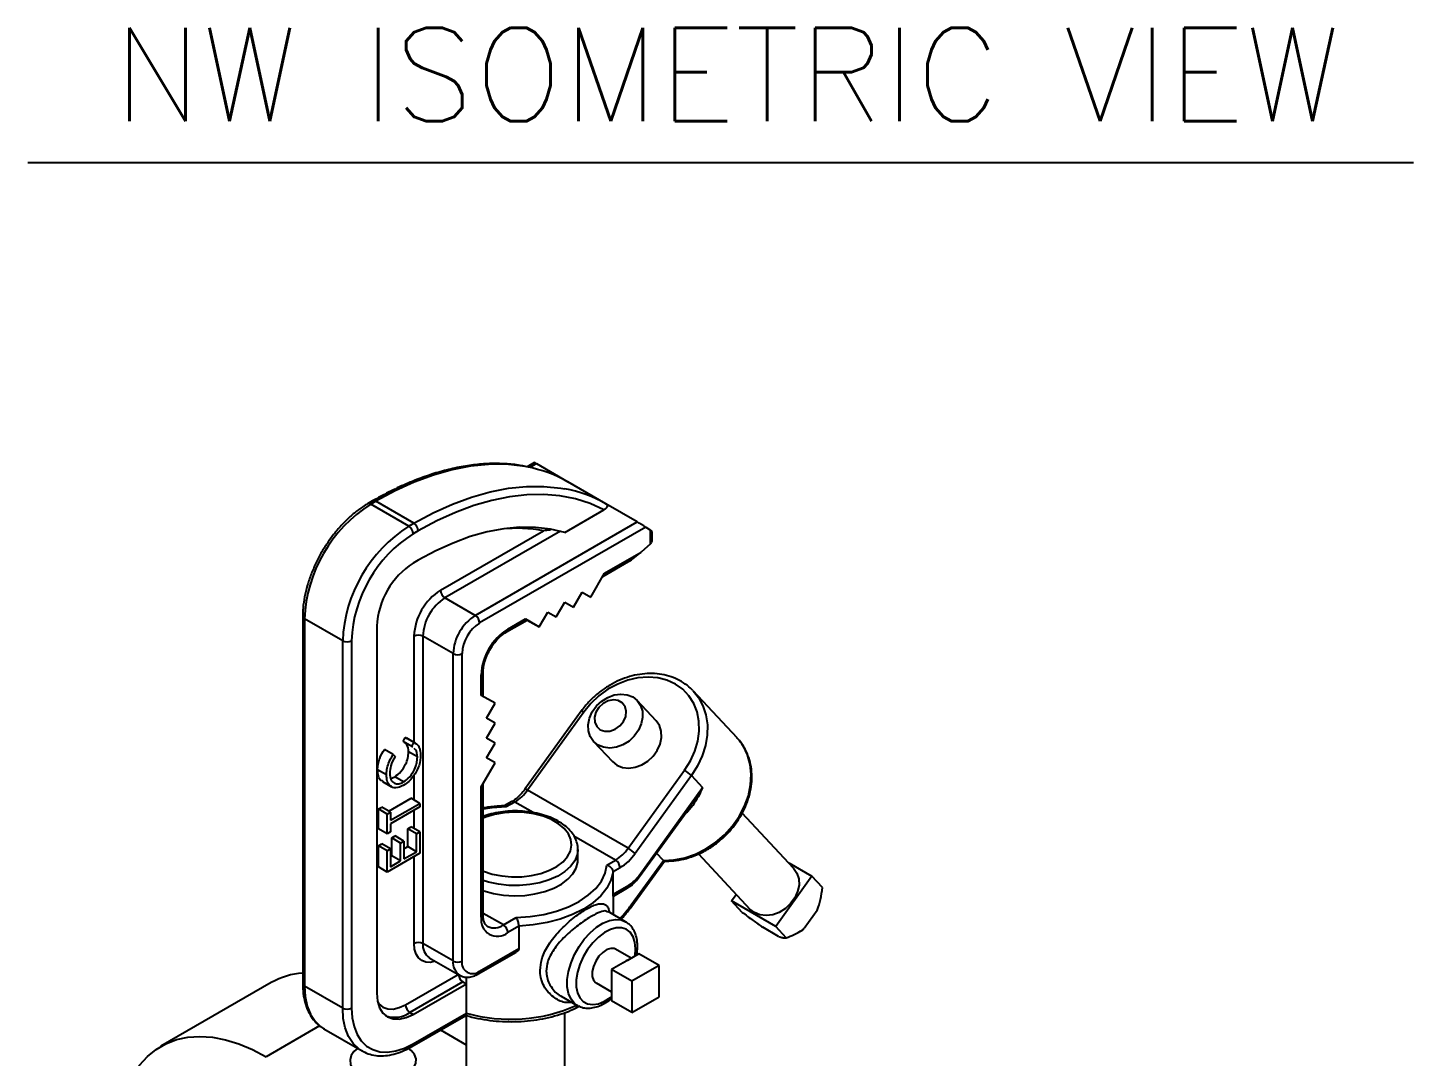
# Model space of a CAD drawing. Extents: x 17.1 to 113.1, y 3.8 to 84.5.
# Drawn here: x 21.61 to 32.71, y 19.12 to 27.36 of the extents above; entities that cross this region are included whole.
import ezdxf
from ezdxf.enums import TextEntityAlignment as Align

# ---------------------------------------------------------------- set-up
doc = ezdxf.new("R2010")
doc.units = 0
doc.header["$MEASUREMENT"] = 0
doc.layers.add('OBJECT', color=7, linetype='CONTINUOUS')
doc.styles.get("Standard").update_dxf_attribs({"font": 'SIMPLEX'})

msp = doc.modelspace()

# ---------------------------------------------------------------- linework, layer by layer
at = {"layer": 'OBJECT', "color": 1}
msp.add_line((21.61, 26.28), (32.714, 26.28), dxfattribs=at)
at = {"layer": 'OBJECT'}
for p, q in [((25.672, 23.875), (25.613, 23.841)), ((25.687, 23.867), (25.635, 23.837)), ((25.687, 23.867), (25.938, 23.722)), ((26.243, 23.545), (25.938, 23.722)), ((24.374, 23.568), (24.334, 23.545)), ((24.399, 23.566), (24.359, 23.542)), ((24.664, 23.366), (24.359, 23.542)), ((24.704, 23.389), (24.399, 23.566)), ((26.494, 23.4), (26.243, 23.545)), ((25.915, 23.315), (26.228, 23.496)), ((24.664, 23.366), (24.704, 23.389)), ((24.74, 23.328), (24.7, 23.305)), ((24.918, 22.852), (25.743, 23.328)), ((25.879, 23.325), (24.953, 22.791)), ((25.196, 22.651), (26.494, 23.4)), ((26.563, 23.358), (25.231, 22.59)), ((26.563, 23.358), (26.6, 23.334)), ((26.6, 23.225), (26.6, 23.334)), ((26.615, 23.259), (26.615, 23.324)), ((26.6, 23.225), (26.526, 23.158)), ((26.233, 22.989), (26.526, 23.158)), ((24.74, 23.093), (24.7, 23.07)), ((26.122, 22.798), (26.233, 22.989)), ((26.218, 22.963), (26.425, 23.083)), ((25.196, 22.651), (24.953, 22.791)), ((25.984, 22.718), (26.053, 22.838)), ((26.053, 22.838), (26.122, 22.798)), ((26.053, 22.838), (26.122, 22.798)), ((25.709, 22.559), (25.778, 22.678)), ((25.778, 22.678), (25.846, 22.639)), ((25.778, 22.678), (25.846, 22.639)), ((25.846, 22.639), (25.915, 22.758)), ((25.915, 22.758), (25.984, 22.718)), ((25.915, 22.758), (25.984, 22.718)), ((23.814, 22.644), (23.814, 19.701)), ((24.134, 22.448), (23.828, 22.624)), ((23.828, 22.624), (23.828, 19.68)), ((24.408, 22.565), (24.408, 19.622)), ((25.447, 22.518), (25.613, 22.614)), ((25.457, 22.541), (25.598, 22.623)), ((25.598, 22.623), (25.709, 22.559)), ((25.613, 22.614), (25.709, 22.559)), ((24.134, 19.504), (24.134, 22.448)), ((24.205, 22.448), (24.205, 19.504)), ((24.706, 21.633), (24.706, 22.485)), ((25.019, 22.345), (24.777, 22.485)), ((24.777, 22.485), (24.777, 20.021)), ((25.019, 19.881), (25.019, 22.345)), ((25.09, 22.345), (25.09, 19.881)), ((25.245, 22.01), (25.245, 22.174)), ((25.259, 22.002), (25.259, 22.194)), ((25.355, 21.947), (25.245, 22.01)), ((26.94, 22.049), (26.944, 22.045)), ((27.295, 21.669), (26.944, 22.045)), ((25.286, 21.827), (25.355, 21.947)), ((26.046, 21.883), (25.595, 21.258)), ((26.066, 21.876), (25.615, 21.251)), ((26.645, 21.807), (26.495, 21.968)), ((25.355, 21.787), (25.286, 21.827)), ((25.286, 21.668), (25.355, 21.787)), ((24.618, 21.64), (24.634, 21.672)), ((24.634, 21.672), (24.648, 21.664)), ((24.705, 21.631), (24.634, 21.672)), ((24.72, 21.625), (24.649, 21.666)), ((25.355, 21.628), (25.286, 21.668)), ((24.539, 21.536), (24.468, 21.577)), ((24.689, 21.599), (24.618, 21.64)), ((24.733, 21.516), (24.662, 21.557)), ((24.689, 21.599), (24.705, 21.631)), ((24.697, 21.592), (24.689, 21.599)), ((25.286, 21.509), (25.355, 21.628)), ((26.144, 21.64), (26.295, 21.479)), ((24.539, 21.536), (24.555, 21.521)), ((25.245, 21.278), (25.355, 21.469)), ((25.355, 21.469), (25.286, 21.509)), ((24.484, 21.373), (24.414, 21.413)), ((24.454, 21.319), (24.525, 21.278)), ((24.519, 21.345), (24.551, 21.357)), ((24.622, 21.317), (24.551, 21.357)), ((24.706, 21.171), (24.706, 21.371)), ((26.423, 20.785), (26.874, 21.41)), ((26.929, 21.368), (26.478, 20.743)), ((26.929, 21.368), (27.018, 21.272)), ((25.245, 20.231), (25.245, 21.278)), ((25.259, 20.251), (25.259, 21.303)), ((26.423, 20.785), (25.615, 21.251)), ((26.509, 20.567), (27.018, 21.272)), ((24.42, 21.1), (24.447, 21.115)), ((24.42, 20.941), (24.42, 21.1)), ((24.491, 21.059), (24.42, 21.1)), ((24.518, 21.074), (24.447, 21.115)), ((24.504, 21.082), (24.682, 21.185)), ((24.518, 21.009), (24.753, 21.144)), ((24.753, 21.117), (24.518, 20.981)), ((24.753, 21.144), (24.682, 21.185)), ((24.753, 21.144), (24.753, 21.117)), ((25.489, 21.158), (25.429, 21.124)), ((25.514, 21.155), (25.445, 21.116)), ((25.661, 21.071), (25.514, 21.155)), ((26.514, 20.558), (26.934, 21.139)), ((24.491, 21.059), (24.518, 21.074)), ((24.491, 20.9), (24.491, 21.059)), ((24.518, 21.074), (24.518, 21.009)), ((24.706, 20.943), (24.706, 21.09)), ((27.748, 20.625), (27.336, 21.066)), ((24.491, 20.9), (24.42, 20.941)), ((24.518, 20.916), (24.491, 20.9)), ((24.518, 20.981), (24.518, 20.916)), ((24.528, 20.867), (24.555, 20.883)), ((24.625, 20.842), (24.555, 20.883)), ((24.655, 20.941), (24.682, 20.956)), ((24.655, 20.798), (24.655, 20.941)), ((24.726, 20.9), (24.655, 20.941)), ((24.753, 20.916), (24.682, 20.956)), ((24.726, 20.9), (24.753, 20.916)), ((24.726, 20.757), (24.726, 20.9)), ((24.753, 20.916), (24.753, 20.745)), ((26.321, 20.689), (25.987, 20.882)), ((24.42, 20.805), (24.447, 20.821)), ((24.42, 20.635), (24.42, 20.805)), ((24.491, 20.765), (24.42, 20.805)), ((24.518, 20.78), (24.447, 20.821)), ((24.491, 20.765), (24.518, 20.78)), ((24.491, 20.594), (24.491, 20.765)), ((24.518, 20.78), (24.518, 20.637)), ((24.528, 20.724), (24.528, 20.867)), ((24.598, 20.826), (24.528, 20.867)), ((24.598, 20.826), (24.625, 20.842)), ((24.598, 20.683), (24.598, 20.826)), ((24.625, 20.842), (24.625, 20.699)), ((24.625, 20.78), (24.655, 20.798)), ((24.726, 20.757), (24.655, 20.798)), ((26.019, 20.692), (26.019, 20.774)), ((26.019, 20.774), (26.019, 20.766)), ((24.753, 20.745), (24.491, 20.594)), ((24.518, 20.718), (24.528, 20.724)), ((24.518, 20.637), (24.598, 20.683)), ((24.598, 20.683), (24.528, 20.724)), ((24.625, 20.699), (24.726, 20.757)), ((24.706, 20.021), (24.706, 20.718)), ((26.252, 20.649), (26.321, 20.689)), ((26.447, 20.33), (26.704, 20.686)), ((26.452, 20.321), (26.712, 20.682)), ((26.704, 20.686), (26.649, 20.745)), ((26.985, 20.739), (27.397, 20.297)), ((27.709, 20.667), (27.894, 20.56)), ((24.491, 20.594), (24.42, 20.635)), ((26.357, 20.628), (26.301, 20.596)), ((26.301, 20.417), (26.301, 20.596)), ((27.894, 20.56), (27.604, 20.158)), ((27.979, 20.469), (27.894, 20.56)), ((26.301, 20.417), (26.428, 20.49)), ((26.303, 20.401), (26.417, 20.467)), ((26.303, 20.253), (26.303, 20.402)), ((27.251, 20.363), (27.288, 20.414)), ((27.604, 20.158), (27.251, 20.363)), ((27.336, 20.271), (27.251, 20.363)), ((25.422, 20.17), (25.259, 20.263)), ((25.422, 20.17), (25.524, 20.229)), ((26.401, 20.196), (26.262, 20.277)), ((27.937, 20.286), (27.833, 20.141)), ((25.546, 20.16), (25.457, 20.109)), ((25.546, 20.16), (25.546, 19.981)), ((27.627, 20.078), (27.5, 20.152)), ((27.689, 20.067), (27.604, 20.158)), ((27.775, 20.105), (27.784, 20.109)), ((25.019, 19.881), (24.777, 20.021)), ((24.828, 19.907), (25.071, 19.767)), ((25.221, 19.777), (25.524, 19.951)), ((25.231, 19.8), (25.546, 19.981)), ((26.445, 19.904), (26.321, 19.975)), ((26.416, 19.886), (26.381, 19.866)), ((26.507, 19.939), (26.416, 19.886)), ((26.67, 19.845), (26.507, 19.939)), ((24.637, 19.53), (25.059, 19.774)), ((26.381, 19.866), (26.289, 19.813)), ((26.452, 19.72), (26.289, 19.813)), ((26.289, 19.813), (26.289, 19.708)), ((26.67, 19.845), (26.452, 19.72)), ((26.67, 19.594), (26.67, 19.845)), ((23.561, 19.708), (22.677, 19.198)), ((24.134, 19.504), (23.828, 19.68)), ((25.098, 19.714), (24.673, 19.469)), ((24.7, 19.453), (25.125, 19.699)), ((25.098, 19.714), (25.125, 19.699)), ((25.125, 19.699), (25.125, 19.752)), ((25.125, 19.464), (25.125, 19.699)), ((26.165, 19.705), (26.289, 19.633)), ((26.289, 19.708), (26.289, 19.667)), ((26.289, 19.667), (26.289, 19.562)), ((26.452, 19.72), (26.452, 19.468)), ((25.886, 19.599), (26.014, 19.525)), ((26.452, 19.468), (26.289, 19.562)), ((26.452, 19.468), (26.67, 19.594)), ((24.673, 19.469), (24.7, 19.453)), ((24.689, 19.195), (25.122, 19.445)), ((24.7, 19.218), (25.125, 19.464)), ((25.124, 19.444), (25.124, 18.512)), ((25.914, 18.512), (25.914, 19.467)), ((26.018, 19.523), (26.014, 19.525)), ((23.949, 19.361), (23.521, 19.114)), ((23.984, 19.337), (24.289, 19.161)), ((24.919, 19.328), (25.124, 19.209))]:
    msp.add_line(p, q, dxfattribs=at)
at = {"layer": 'OBJECT', "flags": 128}
for points in [[(25.611, 23.841), (25.575, 23.848), (25.441, 23.862), (25.302, 23.861), (25.159, 23.847), (25.012, 23.818), (24.861, 23.775), (24.708, 23.719), (24.554, 23.649), (24.399, 23.566)], [(24.704, 23.389), (24.859, 23.472), (25.014, 23.542), (25.167, 23.599), (25.317, 23.642), (25.464, 23.67), (25.608, 23.685), (25.747, 23.685), (25.881, 23.671), (25.915, 23.665)], [(26.228, 23.496), (26.117, 23.547), (25.999, 23.584), (25.875, 23.609), (25.745, 23.62), (25.611, 23.618), (25.472, 23.602), (25.33, 23.573), (25.185, 23.531), (25.038, 23.476), (24.889, 23.408), (24.74, 23.328)], [(25.915, 23.315), (25.8, 23.342), (25.68, 23.356), (25.555, 23.357), (25.426, 23.345), (25.293, 23.32), (25.157, 23.282), (25.019, 23.231), (24.88, 23.168), (24.74, 23.093)], [(26.874, 21.41), (26.921, 21.484), (26.956, 21.563), (26.98, 21.643), (26.991, 21.724), (26.989, 21.802), (26.975, 21.877), (26.948, 21.945), (26.909, 22.007), (26.86, 22.059), (26.801, 22.101), (26.733, 22.132), (26.66, 22.151), (26.581, 22.157), (26.5, 22.151), (26.418, 22.132), (26.338, 22.101), (26.26, 22.059), (26.188, 22.006), (26.123, 21.945), (26.066, 21.876)], [(26.181, 21.611), (26.144, 21.64), (26.118, 21.679), (26.103, 21.725), (26.101, 21.775), (26.112, 21.827), (26.134, 21.878), (26.168, 21.925), (26.21, 21.964), (26.259, 21.994), (26.311, 22.013), (26.364, 22.02), (26.414, 22.015), (26.459, 21.997), (26.495, 21.968), (26.521, 21.929), (26.536, 21.883), (26.538, 21.833), (26.527, 21.781), (26.505, 21.73), (26.471, 21.684), (26.429, 21.644), (26.38, 21.614), (26.328, 21.595), (26.275, 21.588), (26.225, 21.594), (26.181, 21.611)], [(26.944, 22.045), (26.986, 21.992), (27.021, 21.926), (27.045, 21.853), (27.057, 21.774), (27.056, 21.692), (27.042, 21.609), (27.016, 21.526), (26.978, 21.445), (26.929, 21.368)], [(26.198, 21.735), (26.234, 21.723), (26.276, 21.724), (26.317, 21.738), (26.355, 21.765), (26.384, 21.8), (26.402, 21.84), (26.407, 21.882), (26.397, 21.919), (26.375, 21.949), (26.343, 21.968), (26.303, 21.974), (26.261, 21.966), (26.221, 21.945), (26.187, 21.914), (26.163, 21.875), (26.152, 21.834), (26.154, 21.794), (26.17, 21.76), (26.198, 21.735)], [(26.295, 21.479), (26.331, 21.45), (26.376, 21.432), (26.426, 21.427), (26.478, 21.434), (26.531, 21.453), (26.579, 21.483), (26.622, 21.522), (26.655, 21.569), (26.678, 21.62), (26.689, 21.672), (26.687, 21.722), (26.672, 21.768), (26.646, 21.806), (26.645, 21.807)], [(27.313, 21.648), (27.299, 21.665), (27.295, 21.669)], [(26.704, 20.686), (26.789, 20.691), (26.876, 20.708), (26.962, 20.737), (27.045, 20.779), (27.123, 20.831), (27.195, 20.893), (27.258, 20.963), (27.312, 21.04), (27.355, 21.122), (27.385, 21.206), (27.403, 21.292), (27.408, 21.376), (27.4, 21.457), (27.378, 21.534), (27.345, 21.603), (27.313, 21.648)], [(25.445, 21.116), (25.333, 21.108), (25.259, 21.097)], [(25.259, 20.602), (25.262, 20.601), (25.333, 20.578), (25.409, 20.563), (25.488, 20.555), (25.569, 20.556), (25.648, 20.566), (25.723, 20.583), (25.791, 20.608), (25.851, 20.639), (25.9, 20.676), (25.936, 20.718), (25.96, 20.762), (25.969, 20.809), (25.963, 20.855), (25.943, 20.9), (25.91, 20.943), (25.864, 20.981), (25.807, 21.014), (25.741, 21.041), (25.667, 21.06), (25.589, 21.071), (25.509, 21.074), (25.428, 21.069), (25.351, 21.056), (25.279, 21.035), (25.259, 21.027)], [(26.019, 20.766), (26.013, 20.731), (25.994, 20.683), (25.96, 20.638), (25.914, 20.597), (25.857, 20.561), (25.79, 20.531), (25.715, 20.508), (25.634, 20.493), (25.551, 20.486), (25.466, 20.487), (25.383, 20.496), (25.303, 20.513), (25.259, 20.527)], [(25.259, 20.445), (25.266, 20.443), (25.342, 20.422), (25.424, 20.409), (25.508, 20.404), (25.593, 20.407), (25.675, 20.418), (25.753, 20.437), (25.825, 20.464), (25.887, 20.497), (25.939, 20.536), (25.979, 20.579), (26.005, 20.625), (26.018, 20.674), (26.019, 20.692)], [(25.524, 20.229), (25.636, 20.237), (25.745, 20.255), (25.848, 20.281), (25.943, 20.316), (26.028, 20.358), (26.102, 20.408), (26.162, 20.463), (26.208, 20.522), (26.238, 20.585), (26.252, 20.649)], [(26.301, 20.596), (26.284, 20.53), (26.251, 20.465), (26.203, 20.404), (26.14, 20.348), (26.064, 20.297), (25.976, 20.253), (25.878, 20.217), (25.772, 20.189), (25.661, 20.17), (25.546, 20.16)], [(26.509, 20.567), (26.512, 20.563), (26.514, 20.56), (26.514, 20.558), (26.514, 20.558)], [(27.748, 20.625), (27.748, 20.625), (27.774, 20.586), (27.789, 20.54), (27.791, 20.49), (27.78, 20.438), (27.758, 20.387), (27.724, 20.341), (27.682, 20.301), (27.633, 20.271), (27.581, 20.252), (27.528, 20.245), (27.478, 20.251), (27.433, 20.269), (27.397, 20.297)], [(26.452, 20.321), (26.452, 20.321), (26.452, 20.323), (26.45, 20.326), (26.447, 20.33)], [(26.014, 19.525), (25.992, 19.541), (25.964, 19.575), (25.944, 19.62), (25.934, 19.673), (25.934, 19.733), (25.944, 19.798), (25.964, 19.865), (25.992, 19.932), (26.028, 19.996), (26.07, 20.056), (26.118, 20.108), (26.168, 20.151), (26.22, 20.184), (26.272, 20.206), (26.321, 20.214), (26.366, 20.21), (26.401, 20.196)], [(26.477, 19.922), (26.481, 19.978), (26.476, 20.031), (26.462, 20.076), (26.438, 20.111), (26.407, 20.135), (26.369, 20.147), (26.325, 20.147), (26.279, 20.134), (26.231, 20.109), (26.183, 20.073), (26.138, 20.027), (26.097, 19.974), (26.062, 19.915), (26.034, 19.854), (26.015, 19.791), (26.005, 19.731), (26.005, 19.675), (26.015, 19.626), (26.034, 19.586), (26.062, 19.556), (26.097, 19.538), (26.138, 19.532), (26.183, 19.539), (26.231, 19.558), (26.279, 19.589), (26.289, 19.597)], [(26.401, 20.196), (26.406, 20.194), (26.409, 20.191)], [(24.876, 19.879), (24.837, 19.87), (24.8, 19.872), (24.768, 19.884), (24.742, 19.906), (24.722, 19.937), (24.71, 19.976), (24.706, 20.021)], [(26.321, 19.975), (26.311, 19.98), (26.283, 19.982), (26.251, 19.972), (26.218, 19.95), (26.187, 19.919), (26.162, 19.88), (26.143, 19.838), (26.134, 19.796), (26.134, 19.758), (26.143, 19.728), (26.162, 19.707), (26.165, 19.705)], [(23.828, 19.68), (23.834, 19.596), (23.85, 19.52), (23.876, 19.454), (23.913, 19.398), (23.958, 19.354), (23.984, 19.337)], [(24.408, 19.622), (24.414, 19.559), (24.43, 19.506), (24.457, 19.463), (24.494, 19.433), (24.538, 19.417), (24.588, 19.415), (24.643, 19.427), (24.7, 19.453)], [(24.416, 19.55), (24.424, 19.539), (24.456, 19.512), (24.495, 19.498), (24.539, 19.496), (24.587, 19.507), (24.637, 19.53)], [(24.287, 19.162), (24.263, 19.178), (24.218, 19.221), (24.182, 19.277), (24.155, 19.344), (24.139, 19.42), (24.134, 19.504)], [(24.205, 19.504), (24.21, 19.426), (24.225, 19.355), (24.249, 19.292), (24.283, 19.24), (24.325, 19.199), (24.375, 19.171), (24.432, 19.154), (24.494, 19.151), (24.56, 19.161), (24.629, 19.183), (24.7, 19.218)], [(22.328, 18.425), (22.333, 18.549), (22.348, 18.666), (22.373, 18.776), (22.408, 18.876), (22.453, 18.967), (22.506, 19.047), (22.569, 19.116), (22.639, 19.173), (22.717, 19.218), (22.802, 19.251), (22.893, 19.27), (22.989, 19.277), (23.09, 19.27), (23.195, 19.25), (23.302, 19.217), (23.411, 19.172), (23.521, 19.114)], [(24.254, 19.181), (24.224, 19.156), (24.202, 19.123), (24.193, 19.088), (24.198, 19.052), (24.217, 19.019), (24.25, 18.988), (24.293, 18.963), (24.346, 18.944), (24.404, 18.933), (24.466, 18.93), (24.527, 18.935), (24.584, 18.948), (24.635, 18.969), (24.676, 18.995), (24.705, 19.027), (24.721, 19.061), (24.723, 19.097), (24.71, 19.132), (24.684, 19.164), (24.662, 19.181)]]:
    msp.add_lwpolyline(points, dxfattribs=at)
at = {"layer": 'OBJECT'}
for centre, radius, start, end in [((25.412, 22.792), 1.068, 60.5131, 79.2712), ((25.717, 22.615), 1.069, 60.5142, 79.3563), ((24.975, 22.574), 1.148, 122.4873, 177.5127), ((24.344, 23.525), 0.0228, 50.953, 117.7523), ((24.384, 23.545), 0.0252, 54.3842, 114.3056), ((25.281, 22.398), 1.148, 122.4872, 177.5128), ((24.623, 23.301), 0.0768, 2.6054, 57.3947), ((24.663, 23.325), 0.0768, 2.6054, 57.3947), ((25.528, 22.204), 1.145, 79.208, 95.9956), ((25.275, 22.401), 1.072, 122.4874, 177.5126), ((25.041, 22.536), 0.633, 122.6054, 177.3945), ((25.166, 22.464), 0.461, 122.6056, 177.3944), ((25.16, 22.467), 0.384, 122.6054, 177.3945), ((24.995, 22.856), 0.0768, 182.6055, 237.3939), ((23.838, 22.646), 0.0238, 183.8336, 247.4715), ((25.403, 22.327), 0.384, 122.6054, 177.3945), ((25.397, 22.331), 0.307, 122.6053, 177.3946), ((25.155, 22.586), 0.0768, 2.6045, 57.3956), ((25.705, 22.153), 0.461, 122.6053, 177.3946), ((25.432, 22.539), 0.0252, 305.7071, 5.6189), ((24.169, 22.516), 0.0769, 242.6098, 297.3902), ((24.741, 22.416), 0.0769, 62.6096, 117.3904), ((25.055, 22.413), 0.0769, 242.6097, 297.3903), ((25.234, 22.197), 0.0252, 294.4065, 353.9395), ((26.045, 21.851), 0.0324, 50.1717, 89.1042), ((26.733, 21.166), 0.281, 45.7196, 59.9879), ((25.338, 21.444), 0.338, 301.3925, 325.1484), ((25.594, 21.226), 0.0324, 50.1643, 89.119), ((25.499, 21.135), 0.0252, 54.3841, 114.3057), ((26.145, 20.978), 0.338, 301.3925, 325.1484), ((26.282, 20.541), 0.281, 45.7188, 59.9881), ((26.28, 20.625), 0.0768, 2.6055, 57.3943), ((26.145, 20.975), 0.406, 301.3929, 325.1482), ((26.287, 20.721), 0.271, 301.3924, 325.1486), ((26.404, 20.487), 0.0241, 304.227, 7.0855), ((25.541, 20.982), 1.116, 317.047, 324.2637), ((25.374, 20.21), 0.131, 170.786, 309.2032), ((25.234, 20.254), 0.0251, 294.3746, 354.3053), ((25.349, 20.269), 0.123, 244.8512, 306.3257), ((25.38, 20.105), 0.0768, 2.6055, 57.3943), ((27.634, 20.393), 0.321, 297.7777, 308.2355), ((24.741, 19.953), 0.0769, 62.6096, 117.3904), ((24.895, 20.006), 0.119, 172.4742, 236.2136), ((25.141, 19.868), 0.123, 173.6642, 235.3954), ((25.055, 19.949), 0.0769, 242.6097, 297.3903), ((25.176, 19.867), 0.0873, 170.7859, 309.2034), ((26.471, 19.751), 0.147, 112.0245, 127.9702), ((23.858, 19.186), 0.6, 94.1848, 119.6179), ((25.14, 19.78), 0.0777, 186.0378, 237.2057), ((25.206, 19.797), 0.0252, 305.7056, 5.621), ((23.839, 19.703), 0.0251, 185.6957, 245.6245), ((26.434, 19.688), 0.147, 172.0294, 187.9706), ((24.169, 19.572), 0.0769, 242.6098, 297.3902), ((24.55, 19.644), 0.214, 251.1002, 305.1306), ((24.714, 19.534), 0.0768, 182.6054, 237.3947), ((25.481, 20.717), 1.303, 254.1188, 293.9872), ((24.675, 19.215), 0.0245, 304.7274, 6.5707)]:
    msp.add_arc(centre, radius, start, end, dxfattribs=at)
for centre, major_axis, ratio, start_param, end_param in [((25.72, 23.845), (0.0485, -0.0297), 0.027575, 2.341322, 3.126639), ((26.528, 23.379), (0.0485, -0.0297), 0.027575, 0.770526, 2.341322), ((26.565, 23.354), (0.05, -0.0308), 0.027571, 6.268377, 7.085565), ((26.565, 23.245), (0.0487, 0.0161), 0.700151, 5.270549, 5.540586), ((26.565, 23.288), (-0.0354, 0.0612), 0.577335, 3.411589, 3.92695), ((26.49, 23.178), (0.13, 0.113), 0.224841, 4.004685, 4.790164), ((25.563, 22.643), (0.05, -0.0289), 0.00007, 6.283145, 7.068624)]:
    msp.add_ellipse(centre, major_axis=major_axis, ratio=ratio, start_param=start_param, end_param=end_param, dxfattribs=at)
for points, knots in [([(25.6, 23.844), (25.586, 23.847), (25.533, 23.859), (25.437, 23.867), (25.312, 23.869), (25.183, 23.859), (25.051, 23.837), (24.916, 23.804), (24.779, 23.76), (24.641, 23.705), (24.506, 23.642), (24.416, 23.592), (24.374, 23.568)], [0, 0, 0, 0, 0.03904, 0.145936, 0.253119, 0.360592, 0.468328, 0.576279, 0.684392, 0.792614, 0.900903, 1, 1, 1, 1]), ([(24.334, 23.545), (24.321, 23.538), (24.286, 23.516), (24.227, 23.473), (24.161, 23.413), (24.097, 23.345), (24.038, 23.271), (23.984, 23.191), (23.936, 23.107), (23.896, 23.02), (23.862, 22.931), (23.837, 22.843), (23.82, 22.755), (23.814, 22.689), (23.814, 22.653), (23.814, 22.644)], [0, 0, 0, 0, 0.044818, 0.129353, 0.213789, 0.298089, 0.382269, 0.466368, 0.550437, 0.634532, 0.718694, 0.802982, 0.887454, 0.972156, 1, 1, 1, 1]), ([(26.243, 23.545), (26.246, 23.543), (26.252, 23.539), (26.255, 23.531), (26.254, 23.519), (26.245, 23.507), (26.234, 23.499), (26.228, 23.496)], [0, 0, 0, 0, 0.138343, 0.27604, 0.470202, 0.74205, 1, 1, 1, 1]), ([(25.8, 23.335), (25.78, 23.334), (25.76, 23.332), (25.743, 23.328), (25.743, 23.328)], [0, 0, 0, 0, 0.995072, 1, 1, 1, 1]), ([(25.259, 22.194), (25.26, 22.201), (25.26, 22.223), (25.267, 22.263), (25.283, 22.313), (25.306, 22.364), (25.335, 22.412), (25.369, 22.455), (25.405, 22.49), (25.431, 22.509), (25.445, 22.517), (25.447, 22.518)], [0, 0, 0, 0, 0.067195, 0.19703, 0.328083, 0.460158, 0.592762, 0.725247, 0.856828, 0.979681, 1, 1, 1, 1]), ([(26.94, 22.049), (26.938, 22.051), (26.921, 22.071), (26.88, 22.102), (26.818, 22.14), (26.748, 22.167), (26.673, 22.183), (26.595, 22.187), (26.514, 22.18), (26.433, 22.162), (26.353, 22.134), (26.276, 22.094), (26.203, 22.046), (26.135, 21.988), (26.083, 21.933), (26.056, 21.897), (26.046, 21.883)], [0, 0, 0, 0, 0.0081529, 0.0860072, 0.1638173, 0.2417725, 0.3200268, 0.3986431, 0.477601, 0.55683, 0.6362482, 0.7157863, 0.7953976, 0.8750583, 0.9547601, 1, 1, 1, 1]), ([(24.414, 21.413), (24.414, 21.428), (24.416, 21.457), (24.431, 21.514), (24.454, 21.553), (24.468, 21.577)], [0, 0, 0, 0, 0.28084, 0.561441, 1, 1, 1, 1]), ([(24.551, 21.357), (24.568, 21.37), (24.602, 21.394), (24.639, 21.453), (24.659, 21.509), (24.661, 21.541), (24.662, 21.557)], [0, 0, 0, 0, 0.279432, 0.558931, 0.779287, 1, 1, 1, 1]), ([(24.662, 21.557), (24.66, 21.579), (24.656, 21.614), (24.634, 21.628), (24.626, 21.633)], [0, 0, 0, 0, 0.631766, 1, 1, 1, 1]), ([(24.705, 21.631), (24.714, 21.627), (24.732, 21.619), (24.754, 21.587), (24.758, 21.553), (24.759, 21.532)], [0, 0, 0, 0, 0.280392, 0.560813, 1, 1, 1, 1]), ([(24.733, 21.516), (24.731, 21.539), (24.729, 21.569), (24.711, 21.581), (24.707, 21.584)], [0, 0, 0, 0, 0.76928, 1, 1, 1, 1]), ([(26.71, 20.682), (26.736, 20.682), (26.788, 20.682), (26.869, 20.697), (26.949, 20.721), (27.028, 20.757), (27.103, 20.802), (27.172, 20.857), (27.235, 20.919), (27.29, 20.988), (27.336, 21.062), (27.372, 21.139), (27.398, 21.22), (27.412, 21.3), (27.414, 21.38), (27.405, 21.457), (27.383, 21.53), (27.354, 21.594), (27.326, 21.63), (27.313, 21.647)], [0, 0, 0, 0, 0.057196, 0.116415, 0.175798, 0.235286, 0.29484, 0.354436, 0.414064, 0.473722, 0.53341, 0.593123, 0.652841, 0.712525, 0.772111, 0.831518, 0.890663, 0.949494, 1, 1, 1, 1]), ([(24.484, 21.373), (24.485, 21.387), (24.487, 21.416), (24.502, 21.474), (24.525, 21.512), (24.539, 21.536)], [0, 0, 0, 0, 0.28084, 0.561441, 1, 1, 1, 1]), ([(24.555, 21.521), (24.541, 21.496), (24.515, 21.45), (24.513, 21.406), (24.511, 21.386)], [0, 0, 0, 0, 0.558387, 1, 1, 1, 1]), ([(24.622, 21.317), (24.639, 21.329), (24.673, 21.353), (24.709, 21.412), (24.73, 21.468), (24.732, 21.5), (24.733, 21.516)], [0, 0, 0, 0, 0.279432, 0.558931, 0.779287, 1, 1, 1, 1]), ([(24.759, 21.532), (24.757, 21.504), (24.754, 21.454), (24.726, 21.403), (24.714, 21.381)], [0, 0, 0, 0, 0.559803, 1, 1, 1, 1]), ([(24.456, 21.322), (24.452, 21.324), (24.434, 21.328), (24.418, 21.361), (24.415, 21.396), (24.414, 21.413)], [0, 0, 0, 0, 0.145902, 0.57263, 1, 1, 1, 1]), ([(24.62, 21.288), (24.6, 21.279), (24.559, 21.261), (24.514, 21.28), (24.488, 21.319), (24.486, 21.355), (24.484, 21.373)], [0, 0, 0, 0, 0.279512, 0.55908, 0.779375, 1, 1, 1, 1]), ([(24.511, 21.386), (24.513, 21.368), (24.517, 21.332), (24.545, 21.303), (24.583, 21.298), (24.609, 21.31), (24.622, 21.317)], [0, 0, 0, 0, 0.2798657, 0.5595334, 0.7796728, 1, 1, 1, 1]), ([(24.714, 21.381), (24.698, 21.359), (24.67, 21.32), (24.635, 21.298), (24.62, 21.288)], [0, 0, 0, 0, 0.5590206, 1, 1, 1, 1]), ([(25.595, 21.258), (25.589, 21.251), (25.573, 21.229), (25.542, 21.197), (25.512, 21.172), (25.494, 21.161), (25.489, 21.158)], [0, 0, 0, 0, 0.175769, 0.515023, 0.851523, 1, 1, 1, 1]), ([(27.018, 21.272), (27.018, 21.272), (27.01, 21.253), (26.99, 21.209), (26.952, 21.144), (26.912, 21.09), (26.883, 21.064), (26.874, 21.056)], [0, 0, 0, 0, 0.00366, 0.234794, 0.549645, 0.864157, 1, 1, 1, 1]), ([(27.018, 21.272), (27.018, 21.272), (27.007, 21.253), (26.981, 21.208), (26.95, 21.166), (26.931, 21.141)], [0, 0, 0, 0, 0.006541, 0.408975, 1, 1, 1, 1]), ([(25.432, 21.124), (25.421, 21.124), (25.375, 21.122), (25.317, 21.117), (25.272, 21.108), (25.259, 21.106)], [0, 0, 0, 0, 0.199556, 0.771647, 1, 1, 1, 1]), ([(25.432, 21.124), (25.434, 21.124), (25.438, 21.123), (25.443, 21.118), (25.445, 21.116), (25.445, 21.116)], [0, 0, 0, 0, 0.5302664, 0.9893667, 1, 1, 1, 1]), ([(26.017, 20.764), (26.018, 20.768), (26.021, 20.788), (26.014, 20.825), (25.996, 20.873), (25.966, 20.918), (25.925, 20.959), (25.874, 20.996), (25.813, 21.027), (25.745, 21.052), (25.672, 21.07), (25.595, 21.081), (25.516, 21.085), (25.437, 21.081), (25.36, 21.069), (25.3, 21.055), (25.269, 21.042), (25.259, 21.039)], [0, 0, 0, 0, 0.015059, 0.084165, 0.152924, 0.222814, 0.294795, 0.368684, 0.443627, 0.518795, 0.593811, 0.668644, 0.743365, 0.81808, 0.892885, 0.967888, 1, 1, 1, 1]), ([(26.71, 20.682), (26.71, 20.682), (26.709, 20.682), (26.706, 20.684), (26.704, 20.686)], [0, 0, 0, 0, 0.3245, 1, 1, 1, 1]), ([(26.301, 20.596), (26.301, 20.6), (26.3, 20.609), (26.292, 20.623), (26.281, 20.635), (26.267, 20.644), (26.257, 20.648), (26.253, 20.649), (26.252, 20.649)], [0, 0, 0, 0, 0.197777, 0.395365, 0.598087, 0.812873, 0.995764, 1, 1, 1, 1]), ([(26.417, 20.467), (26.425, 20.472), (26.447, 20.486), (26.48, 20.515), (26.503, 20.544), (26.514, 20.558)], [0, 0, 0, 0, 0.21628, 0.612447, 1, 1, 1, 1]), ([(27.937, 20.286), (27.947, 20.316), (27.966, 20.378), (27.975, 20.438), (27.979, 20.469)], [0, 0, 0, 0, 0.480504, 1, 1, 1, 1]), ([(25.716, 19.806), (25.719, 19.835), (25.725, 19.9), (25.774, 20.004), (25.843, 20.093), (25.91, 20.162), (25.965, 20.211), (26.019, 20.253), (26.084, 20.297), (26.154, 20.333), (26.216, 20.346), (26.25, 20.328), (26.266, 20.299), (26.271, 20.278), (26.272, 20.271)], [0, 0, 0, 0, 0.088776, 0.198609, 0.317142, 0.380597, 0.444001, 0.503802, 0.563571, 0.671289, 0.779154, 0.898446, 0.964872, 1, 1, 1, 1]), ([(26.302, 20.402), (26.302, 20.401), (26.302, 20.4), (26.302, 20.403), (26.301, 20.409), (26.301, 20.415), (26.301, 20.417)], [0, 0, 0, 0, 0.097441, 0.481135, 0.777157, 1, 1, 1, 1]), ([(26.366, 20.216), (26.386, 20.238), (26.415, 20.272), (26.442, 20.308), (26.452, 20.321)], [0, 0, 0, 0, 0.651429, 1, 1, 1, 1]), ([(25.297, 20.158), (25.292, 20.161), (25.282, 20.167), (25.27, 20.187), (25.261, 20.215), (25.26, 20.24), (25.259, 20.251)], [0, 0, 0, 0, 0.245923, 0.509251, 0.761555, 1, 1, 1, 1]), ([(25.546, 20.16), (25.546, 20.165), (25.545, 20.174), (25.542, 20.19), (25.537, 20.206), (25.531, 20.219), (25.526, 20.226), (25.524, 20.229), (25.524, 20.229)], [0, 0, 0, 0, 0.197777, 0.395365, 0.598087, 0.812873, 0.995764, 1, 1, 1, 1]), ([(26.26, 20.273), (26.253, 20.277), (26.236, 20.288), (26.184, 20.27), (26.106, 20.228), (26.006, 20.158), (25.904, 20.07), (25.823, 19.974), (25.774, 19.883), (25.768, 19.825), (25.766, 19.799)], [0, 0, 0, 0, 0.0938499, 0.221401, 0.3493007, 0.4903563, 0.6388015, 0.7758799, 0.9005077, 1, 1, 1, 1]), ([(27.336, 20.271), (27.365, 20.25), (27.418, 20.209), (27.474, 20.17), (27.5, 20.152)], [0, 0, 0, 0, 0.538103, 1, 1, 1, 1]), ([(26.496, 19.999), (26.496, 20.009), (26.495, 20.04), (26.486, 20.087), (26.465, 20.133), (26.44, 20.169), (26.419, 20.183), (26.41, 20.189)], [0, 0, 0, 0, 0.13207, 0.381044, 0.628917, 0.843145, 1, 1, 1, 1]), ([(27.689, 20.067), (27.71, 20.075), (27.752, 20.092), (27.801, 20.118), (27.827, 20.137), (27.833, 20.141)], [0, 0, 0, 0, 0.438722, 0.883113, 1, 1, 1, 1]), ([(26.489, 19.929), (26.492, 19.945), (26.496, 19.969), (26.496, 19.992), (26.496, 19.999)], [0, 0, 0, 0, 0.689374, 1, 1, 1, 1]), ([(27.627, 20.078), (27.633, 20.076), (27.651, 20.07), (27.671, 20.066), (27.683, 20.067), (27.689, 20.067)], [0, 0, 0, 0, 0.205667, 0.600108, 1, 1, 1, 1]), ([(25.546, 19.981), (25.545, 19.978), (25.544, 19.971), (25.537, 19.96), (25.528, 19.955), (25.524, 19.952)], [0, 0, 0, 0, 0.295952, 0.590038, 1, 1, 1, 1]), ([(25.072, 19.768), (25.08, 19.763), (25.098, 19.753), (25.132, 19.749), (25.172, 19.754), (25.202, 19.766), (25.218, 19.775), (25.221, 19.777)], [0, 0, 0, 0, 0.166954, 0.415935, 0.668018, 0.94278, 1, 1, 1, 1]), ([(25.971, 19.55), (25.956, 19.548), (25.907, 19.543), (25.827, 19.583), (25.761, 19.648), (25.728, 19.72), (25.717, 19.768), (25.717, 19.798), (25.716, 19.806)], [0, 0, 0, 0, 0.114399, 0.366893, 0.648434, 0.793478, 0.938456, 1, 1, 1, 1]), ([(25.766, 19.799), (25.766, 19.791), (25.768, 19.748), (25.784, 19.706), (25.823, 19.647), (25.85, 19.613), (25.885, 19.601), (25.887, 19.6)], [0, 0, 0, 0, 0.093329, 0.518559, 0.53437, 0.972914, 1, 1, 1, 1]), ([(23.814, 19.701), (23.814, 19.686), (23.815, 19.645), (23.823, 19.581), (23.842, 19.511), (23.871, 19.449), (23.909, 19.397), (23.948, 19.358), (23.977, 19.342), (23.988, 19.336)], [0, 0, 0, 0, 0.08724, 0.252438, 0.417683, 0.581814, 0.743541, 0.901956, 1, 1, 1, 1]), ([(26.02, 19.523), (26.026, 19.52), (26.045, 19.509), (26.083, 19.502), (26.13, 19.503), (26.18, 19.516), (26.231, 19.54), (26.268, 19.563), (26.286, 19.58), (26.289, 19.583)], [0, 0, 0, 0, 0.081751, 0.250348, 0.42039, 0.596571, 0.779509, 0.966469, 1, 1, 1, 1]), ([(25.121, 19.445), (25.122, 19.445), (25.153, 19.435), (25.217, 19.42), (25.314, 19.404), (25.414, 19.395), (25.515, 19.394), (25.616, 19.399), (25.714, 19.413), (25.81, 19.433), (25.9, 19.46), (25.974, 19.489), (26.014, 19.511), (26.029, 19.519)], [0, 0, 0, 0, 0.003299, 0.107243, 0.211081, 0.314821, 0.418514, 0.522218, 0.625975, 0.729844, 0.833884, 0.93815, 1, 1, 1, 1]), ([(25.125, 19.464), (25.125, 19.46), (25.125, 19.453), (25.123, 19.447), (25.122, 19.446), (25.122, 19.445)], [0, 0, 0, 0, 0.354167, 0.70735, 1, 1, 1, 1]), ([(24.287, 19.164), (24.295, 19.159), (24.32, 19.143), (24.368, 19.128), (24.429, 19.119), (24.494, 19.123), (24.561, 19.138), (24.627, 19.162), (24.67, 19.185), (24.689, 19.195)], [0, 0, 0, 0, 0.076192, 0.230409, 0.384914, 0.541555, 0.701121, 0.863218, 1, 1, 1, 1])]:
    msp.add_open_spline(points, degree=3, knots=knots, dxfattribs=at)

# ---------------------------------------------------------------- texts
at = {"layer": 'OBJECT', "color": 1}
msp.add_text('NW ISOMETRIC VIEW', height=0.75, dxfattribs=at).set_placement((27.214, 26.611), align=Align.CENTER)

doc.saveas('drawing.dxf')
